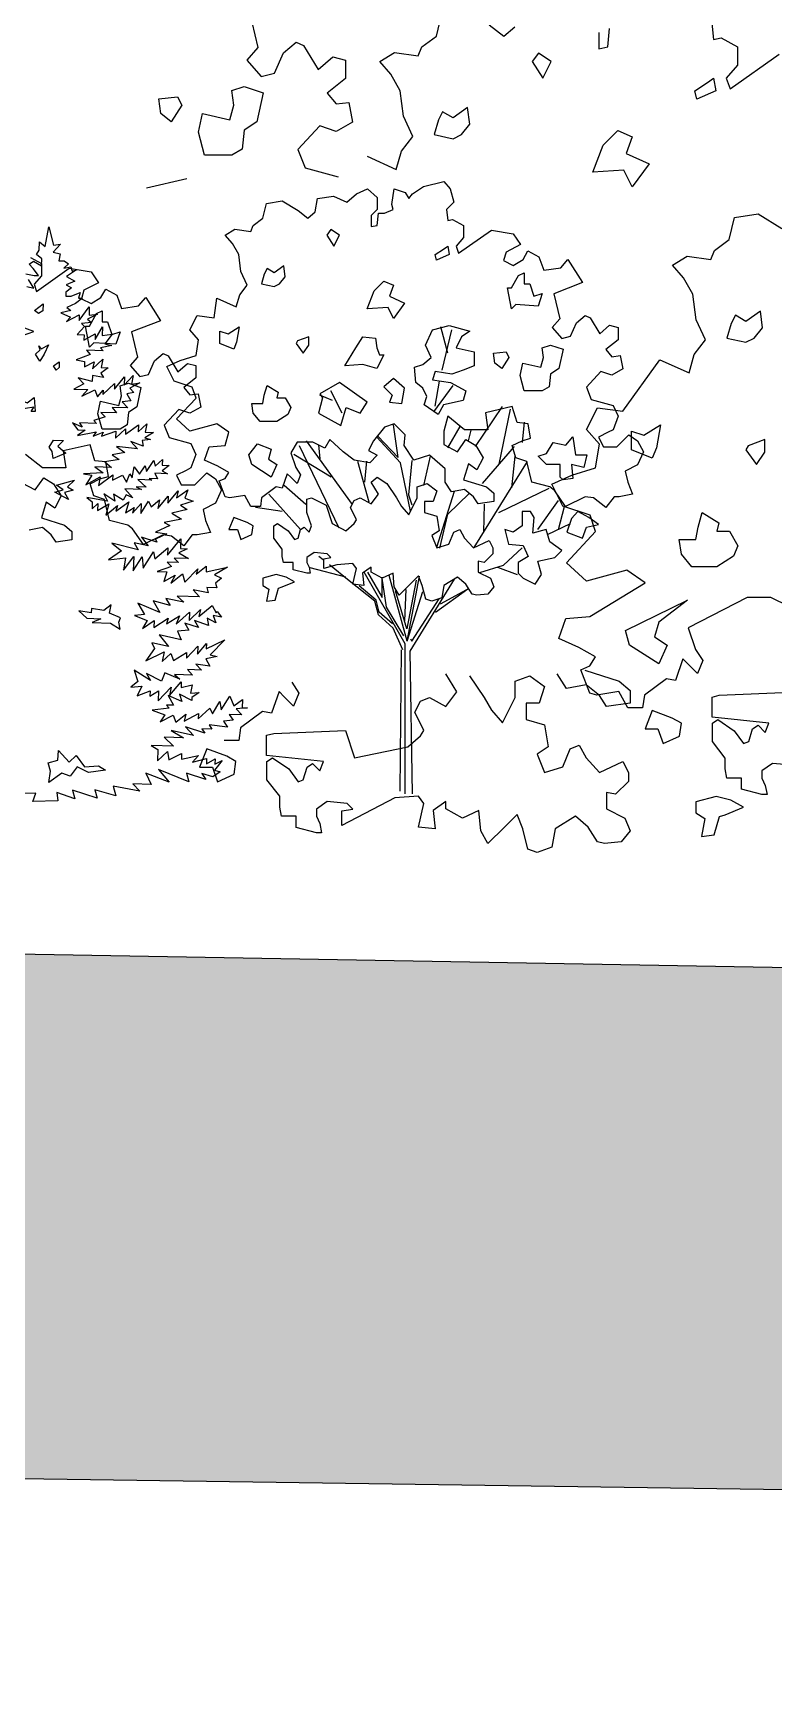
# Model space of a CAD drawing. Header units: inches. Extents: x 11.9 to 85.3, y 21.1 to 37.4.
# Drawn here: x 57.991 to 58.622, y 21.109 to 22.522 of the extents above; entities that cross this region are included whole.
import ezdxf

# ---------------------------------------------------------------- set-up
doc = ezdxf.new("R2010")
doc.units = ezdxf.units.IN
doc.header["$MEASUREMENT"] = 0
doc.layers.add('CAY', color=94, linetype='Continuous')
doc.layers.add('CAY-3', color=61, linetype='Continuous')

# ---------------------------------------------------------------- blocks, each defined once
blk = doc.blocks.new('A$C76451831')
at = {"layer": 'CAY'}
for p, q in [((1850.8, 1624.3), (1867.9, 1552.3)), ((2206.7, 1573.9), (2217.3, 1615.8)), ((2306.9, 1595.1), (2334.7, 1573.9)), ((2334.7, 1573.9), (2355.9, 1591.6)), ((2515.1, 1580.9), (2515.1, 1549.7)), ((2532.2, 1553.2), (2535.7, 1588)), ((2729.7, 1598.1), (2733.2, 1567.4)), ((1867.9, 1552.3), (1846.6, 1528.1)), ((1916.2, 1541.7), (1940.4, 1562.3)), ((1940.4, 1562.3), (1954.5, 1555.8)), ((1954.5, 1555.8), (1982.2, 1510.4)), ((2171.9, 1536.1), (2179, 1553.2)), ((2179, 1553.2), (2206.7, 1573.9)), ((2515.1, 1549.7), (2532.2, 1553.2)), ((2733.2, 1567.4), (2747.4, 1570.3)), ((2747.4, 1570.3), (2778.6, 1553.2)), ((2778.6, 1553.2), (2778.6, 1518.4)), ((1846.6, 1528.1), (1874.3, 1496.9)), ((1899.1, 1503.3), (1916.2, 1541.7)), ((1982.2, 1510.4), (2010, 1534.6)), ((2010, 1534.6), (2034.1, 1528.1)), ((2034.1, 1528.1), (2034.1, 1493.3)), ((2099.4, 1525.5), (2127.1, 1542.6)), ((2120, 1501.3), (2099.4, 1525.5)), ((2127.1, 1542.6), (2171.9, 1536.1)), ((2778.6, 1518.4), (2757.4, 1494.2)), ((2764.5, 1473.6), (2857.6, 1539.7)), ((1874.3, 1496.9), (1899.1, 1503.3)), ((2034.1, 1493.3), (1999.3, 1465.6)), ((2137.7, 1470.1), (2120, 1501.3)), ((2757.4, 1494.2), (2764.5, 1473.6)), ((1999.3, 1465.6), (2016.4, 1445)), ((2144.2, 1421.7), (2137.7, 1470.1)), ((2016.4, 1445), (2040.6, 1447.9)), ((2040.6, 1447.9), (2047.7, 1410.1)), ((2161.9, 1383.3), (2144.2, 1421.7)), ((1985.2, 1403.1), (1943.9, 1358.2)), ((2016.4, 1392.5), (1985.2, 1403.1)), ((2047.7, 1410.1), (2016.4, 1392.5)), ((1943.9, 1358.2), (1957.5, 1323.4)), ((2130.6, 1320.8), (2140.7, 1355.6)), ((2140.7, 1355.6), (2161.9, 1383.3)), ((1957.5, 1323.4), (2020, 1306.3)), ((2075.2, 1345.6), (2130.6, 1320.8)), ((1732.8, 1302.8), (1656.2, 1285.1)), ((2228.3, 971.5), (2215.1, 1021.6)), ((2217.8, 939.8), (2236.3, 1016.3)), ((2204.6, 871.1), (2212.5, 918.7)), ((2009.3, 881.7), (1985.5, 892.2)), ((2027.8, 857.9), (2006.6, 900.2)), ((2201.9, 860.6), (2238.9, 910.7)), ((2281, 794.5), (2332.5, 870.4)), ((2326.2, 761), (2347.8, 865.6)), ((2491.6, 827), (2512.8, 868.3)), ((2512.8, 868.3), (2561.2, 861.8)), ((2134, 774), (2125.3, 835.7)), ((2228.6, 791.9), (2251.7, 832.8)), ((2268, 805.1), (2272.9, 825.9)), ((2370.1, 802.5), (2374.1, 840.9)), ((2516.4, 799.3), (2491.6, 827)), ((2022.3, 639.8), (1946.8, 795.6)), ((2047.7, 684.5), (1960.2, 805.1)), ((1985.8, 770.9), (1983.8, 797.9)), ((2138.7, 763.4), (2093.5, 812.2)), ((2095.8, 814.5), (2134, 774)), ((2294.3, 724.1), (2354.9, 794.5)), ((2509.3, 753.8), (2516.4, 799.3)), ((2007, 736.3), (1936.2, 779.1)), ((2079.1, 689), (2057.9, 766.3)), ((2071.1, 726.8), (2074.5, 766.9)), ((2157.5, 671.8), (2138.7, 763.4)), ((2159.9, 768.1), (2154, 702.8)), ((2182.7, 720.5), (2195.7, 776.4)), ((2278.7, 602.9), (2379.6, 765.8)), ((2350.1, 715.8), (2356.4, 776.4)), ((2426.2, 723.2), (2463.9, 740.3)), ((2463.9, 740.3), (2509.3, 753.8)), ((1948.8, 636.8), (1888.7, 704)), ((1958.8, 684.4), (1917.8, 720.8)), ((2154, 702.8), (2159.9, 684)), ((2207.6, 603.7), (2240.9, 709.9)), ((2228.7, 665.9), (2269.2, 705.2)), ((2325.4, 669), (2421.3, 715.4)), ((2446.8, 681.3), (2426.2, 723.2)), ((1914.2, 671.4), (1863.5, 678.5)), ((2213.4, 601.8), (2228.7, 665.9)), ((2296.7, 631.7), (2297.9, 685.1)), ((2399.3, 636.8), (2438.6, 692.2)), ((2438.6, 636.8), (2450, 680.8)), ((2498.7, 664.2), (2446.8, 681.3)), ((2509.3, 632.9), (2498.7, 664.2)), ((2417.8, 627.7), (2461.8, 648.6)), ((2334.4, 569.5), (2369.4, 602.2)), ((1991.5, 579.5), (1983.4, 586)), ((2041.2, 539.6), (2003.7, 569.7)), ((2289.6, 555.4), (2334.4, 569.5)), ((2034.5, 546.7), (1966.9, 564.4)), ((2089.9, 500.7), (2041.2, 539.6)), ((2147.3, 419.7), (2069.9, 556)), ((2075.8, 556.2), (2104.1, 507.8)), ((2102.9, 544.4), (2111.2, 489.7)), ((2104.1, 507.8), (2104.1, 546.7)), ((2151.6, 424.8), (2117.3, 549.9)), ((2168.2, 540.8), (2150.5, 448.4)), ((2151.6, 424.8), (2175, 548.1)), ((2156.8, 405.9), (2241.3, 542.4)), ((2323, 565.2), (2360, 551.4)), ((2092.3, 503.1), (2060.4, 530.2)), ((2150.5, 448.4), (2129.2, 520.8)), ((2146.9, 463.7), (2149.3, 523.1)), ((2151.6, 424.8), (2181.2, 519.2)), ((2159.9, 424.8), (2212.2, 505.4)), ((2205.1, 479.9), (2266.8, 524.3)), ((2214.5, 496), (2264.5, 523.1)), ((2096.6, 475.1), (2089.9, 500.7)), ((2098.2, 480.3), (2092.3, 503.1)), ((2124.5, 449.6), (2096.6, 475.1)), ((2123.3, 457.8), (2098.2, 480.3)), ((2111.2, 489.7), (2144.6, 435.4)), ((2143, 408.3), (2124.5, 449.6)), ((2147.3, 135.4), (2147.3, 419.7)), ((2157.5, 429.5), (2159.9, 424.8)), ((2138.3, 140.1), (2140.6, 408.3)), ((2161.5, 135.4), (2156.8, 405.9))]:
    blk.add_line(p, q, dxfattribs=at)
for points in [[(2424.5, 1525.4), (2400.8, 1541.2), (2388.9, 1525.4), (2408.7, 1493.7)], [(2721.4, 1485.8), (2733.3, 1493.7), (2737.3, 1469.9), (2701.6, 1454.1), (2697.7, 1469.9)], [(1683.5, 1426.7), (1679.6, 1454.5), (1715.2, 1458.4), (1723.1, 1442.6), (1703.3, 1410.9)], [(1754.8, 1391.1), (1762.7, 1426.7), (1814.2, 1414.8), (1822.1, 1442.6), (1818.1, 1470.3), (1841.9, 1478.2), (1877.5, 1466.3), (1865.7, 1410.9), (1841.9, 1395), (1837.9, 1359.4), (1818.1, 1347.5), (1766.7, 1347.5)], [(2270.1, 1406.6), (2266.2, 1438.3), (2238.4, 1418.5), (2218.7, 1430.3), (2210.7, 1414.5), (2202.8, 1386.8), (2238.4, 1378.9), (2254.3, 1386.8)], [(2523.5, 1367), (2551.2, 1394.7), (2578.9, 1382.8), (2567, 1351.1), (2610.6, 1331.3), (2578.9, 1287.8), (2563.1, 1319.5), (2503.7, 1315.5)], [(1914.2, 715.4), (1902.8, 717.8), (1874.9, 696.9), (1872.6, 680.8), (1854.1, 680.8), (1842.7, 701.7), (1814.8, 696.9), (1805.7, 699.3), (1794.3, 729.2), (1805.7, 733.9), (1812.8, 745.3), (1792, 757.1), (1766.4, 768.5), (1775.5, 794.1), (1805.7, 796.4), (1812.8, 821.6), (1789.6, 837.7), (1738.5, 824), (1713.4, 847.2), (1750.3, 886.5), (1743.2, 907.3), (1708.6, 918.7), (1694.9, 946.6), (1720, 958), (1750.3, 967.1), (1755, 997.4), (1738.5, 1015.9), (1752.7, 1043.4), (1784.9, 1039.1), (1789.6, 1076), (1826.6, 1059.5), (1833.2, 1082.7), (1847.4, 1101.2), (1835.6, 1126.7), (1831.3, 1159), (1819.5, 1179.8), (1805.7, 1196), (1824.2, 1207.4), (1854.1, 1203), (1858.8, 1214.4), (1877.3, 1228.2), (1884.3, 1256.1), (1914.2, 1260.8), (1944.1, 1242.4), (1962.6, 1228.2), (1976.7, 1240), (1981, 1265.2), (2011.3, 1269.9), (2036.5, 1258.5), (2054.9, 1274.6), (2075.8, 1283.7), (2094.3, 1267.5), (2094.3, 1244.3), (2082.9, 1232.9), (2082.9, 1212.1), (2094.3, 1214.4), (2096.6, 1237.6), (2108.4, 1237.6), (2124.5, 1244.3), (2122.2, 1253.8), (2126.9, 1283.7), (2147.3, 1277), (2154.4, 1265.2), (2161.5, 1274.6), (2182.3, 1288.4), (2221.2, 1297.8), (2233, 1283.7), (2240.1, 1258.5), (2225.9, 1244.3), (2228.3, 1223.9), (2237.7, 1225.8), (2258.6, 1214.4), (2258.6, 1191.2), (2244.4, 1175.1), (2249.1, 1161.4), (2311.2, 1205.4), (2352.9, 1198.3), (2366.7, 1177.9), (2339.1, 1163.7), (2334.4, 1147.6), (2352.9, 1138.5), (2371.4, 1149.9), (2380.4, 1166.1), (2401.2, 1154.7), (2410.7, 1129.1), (2442.9, 1133.8), (2456.7, 1149.9), (2484.6, 1105.9), (2429.6, 1084.7), (2441, 1036.7), (2426.8, 1020.6), (2445.3, 999.7), (2461.8, 1004.1), (2473.2, 1029.6), (2489.3, 1043.4), (2498.7, 1039.1), (2517.2, 1008.8), (2535.7, 1024.9), (2551.8, 1020.6), (2551.8, 997.4), (2528.6, 978.9), (2540, 965.1), (2556.1, 967.1), (2560.8, 941.9), (2540, 930.1), (2519.2, 937.2), (2491.7, 907.3), (2500.7, 884.1), (2542.4, 872.7), (2551.8, 851.9), (2542.4, 826.3), (2533.3, 821.6), (2514.8, 812.5), (2523.9, 794.1), (2549.4, 794.1), (2572.6, 816.9), (2588.7, 805.5), (2600.1, 784.6), (2588.7, 759.5), (2565.6, 747.7), (2570.3, 726.8), (2579.3, 704), (2554.2, 699.3), (2544.7, 699.3), (2528.6, 678.5), (2505.4, 696.9), (2489.3, 699.3), (2452.3, 680.8), (2431.5, 710.7), (2422.5, 717.8), (2387.9, 726.8), (2378.5, 766.1), (2357.6, 773.2), (2350.9, 796.4), (2369.4, 805.5), (2385.5, 810.2), (2380.8, 837.7), (2360, 840.1), (2350.9, 870.4), (2299.8, 858.6), (2304.6, 826.3), (2260.5, 826.3), (2228.3, 851.9), (2221.2, 824), (2221.2, 798.4), (2246.8, 784.6), (2262.9, 807.8), (2281.4, 796.4), (2295.5, 773.2), (2283.7, 750), (2267.6, 761.4), (2258.6, 731.5), (2302.2, 717.8), (2316, 706), (2316, 689.9), (2286.1, 685.5), (2277, 699.3), (2260.5, 713.1), (2235.4, 708.3), (2223.6, 726.8), (2223.6, 752.4), (2193.7, 777.9), (2163.8, 768.5), (2145.4, 796.4), (2147.3, 816.9), (2126.9, 837.7), (2108.4, 831), (2087.6, 805.5), (2078.1, 787), (2094.3, 777.9), (2080.5, 763.8), (2050.6, 768.5), (2029.8, 784.6), (2004.2, 807.8), (1995.2, 791.7), (1972, 803.1), (1942.1, 803.1), (1930.3, 782.3), (1939.8, 754.7), (1948.8, 741), (1942.1, 724.5), (1930.3, 736.3), (1923.7, 742.9)], [(2022.5, 1195.9), (2006.6, 1206.4), (1998.7, 1195.9), (2011.9, 1174.8)], [(2220.4, 1169.5), (2228.3, 1174.8), (2231, 1158.9), (2207.2, 1148.4), (2204.6, 1158.9)], [(1919.5, 1116.7), (1916.9, 1137.8), (1898.4, 1124.6), (1885.2, 1132.5), (1880, 1122), (1874.7, 1103.5), (1898.4, 1098.2), (1909, 1103.5)], [(2088.5, 1090.3), (2106.9, 1108.8), (2125.4, 1100.8), (2117.5, 1079.7), (2146.5, 1066.5), (2125.4, 1037.5), (2114.9, 1058.6), (2075.3, 1055.9)], [(2362.9, 1119.3), (2373.5, 1124.6), (2373.5, 1103.5), (2384.1, 1103.5), (2392, 1079.7), (2407.8, 1085), (2399.9, 1061.2), (2357.7, 1063.9), (2349.7, 1055.9), (2341.8, 1095.6), (2349.7, 1095.6)], [(1443.6, 1052.7), (1459.9, 1065.3), (1459.5, 1052.2), (1451.1, 1047)], [(1795.5, 989.9), (1795.5, 1013.7), (1811.3, 1008.4), (1832.5, 1021.6), (1827.2, 992.6), (1821.9, 979.4)], [(2209.9, 855.3), (2183.5, 873.8), (2188.8, 889.6), (2180.8, 905.5), (2167.6, 916), (2165, 945.1), (2180.8, 950.3), (2196.7, 963.5), (2186.1, 987.3), (2199.3, 1016.3), (2231, 1024.3), (2270.6, 1013.7), (2254.7, 1003.1), (2244.2, 982), (2278.5, 974.1), (2278.5, 947.7), (2257.4, 939.8), (2236.3, 931.9), (2204.6, 937.1), (2199.3, 921.3), (2233.6, 916), (2262.7, 900.2), (2257.4, 881.7), (2220.4, 873.8)], [(1445.7, 970.1), (1454.1, 978), (1451.7, 985.8), (1456.9, 980.2), (1470.4, 987.9), (1462, 969.6), (1453.4, 956.7)], [(1943.3, 995.2), (1940.7, 989.9), (1953.9, 971.5), (1964.4, 987.3), (1964.4, 1003.1)], [(2054.1, 982), (2067.3, 1003.1), (2091.1, 1000.5), (2093.7, 982), (2099, 968.8), (2106.9, 968.8), (2093.7, 942.4), (2067.3, 950.3), (2033, 947.7)], [(2365.6, 929.2), (2370.9, 953), (2405.2, 945.1), (2410.4, 963.5), (2407.8, 982), (2423.6, 987.3), (2447.4, 979.4), (2439.5, 942.4), (2423.6, 931.9), (2421, 908.1), (2407.8, 900.2), (2373.5, 900.2)], [(2318.1, 953), (2315.4, 971.5), (2339.2, 974.1), (2344.5, 963.5), (2331.3, 942.4)], [(2062.1, 857.9), (2075.3, 879), (2022.5, 916), (1985.5, 894.9), (1990.8, 887), (1982.9, 857.9), (2025.1, 834.2), (2035.7, 868.5)], [(2141.2, 876.4), (2146.5, 905.5), (2125.4, 923.9), (2106.9, 908.1), (2122.8, 892.2), (2117.5, 879)], [(1444.6, 860.9), (1436.9, 861.2), (1442.2, 869.2), (1426.3, 867), (1404.8, 862.3), (1405.2, 873.2), (1416.4, 883.2), (1429.3, 877.3), (1442.8, 887.7)], [(1903.7, 887), (1919.5, 887), (1930.1, 868.5), (1924.8, 855.3), (1903.7, 842.1), (1872, 842.1), (1858.8, 857.9), (1856.2, 876.4), (1877.3, 876.4), (1880, 892.2), (1885.2, 910.7), (1906.4, 897.5)], [(2577.1, 788.1), (2577.1, 823.8), (2600.8, 815.8), (2632.5, 835.6), (2624.6, 792.1), (2616.7, 772.3)], [(1476.9, 785.4), (1471.7, 793.3), (1479.9, 806.6), (1498.9, 806), (1487.6, 795.5), (1503, 781.8), (1478.7, 771.8)], [(1856.2, 760.2), (1850.9, 778.7), (1866.8, 799.8), (1893.2, 789.3), (1887.9, 770.8), (1903.7, 760.2), (1893.2, 736.5)], [(2415.7, 781.4), (2428.9, 802.5), (2452.7, 797.2), (2465.9, 813), (2471.2, 778.7), (2492.3, 778.7), (2487, 755), (2463.2, 760.2), (2465.9, 733.8), (2447.4, 731.2), (2442.1, 736.5), (2442.1, 760.2), (2415.7, 760.2), (2399.9, 776.1)], [(1485.1, 721.2), (1519.8, 730.4), (1506.2, 717.8), (1516.9, 712), (1500.4, 707.1), (1508.1, 693.7), (1481.9, 707.7), (1497.9, 712.6)], [(1999.5, 590.8), (1974.4, 593.1), (1960.6, 583.7), (1960.6, 574.6), (1964.9, 565.2), (1967.3, 553.8), (1960.6, 553.8), (1935.1, 560.5), (1935.1, 574.6), (1916.6, 574.6), (1914.2, 586), (1914.2, 599.8), (1898.1, 620.6), (1898.1, 643.8), (1905.2, 648.6), (1925.6, 634.4), (1937.4, 618.3), (1944.1, 620.6), (1948.8, 636.8), (1955.9, 641.5), (1964.9, 632), (1969.6, 643.8), (1960.6, 669), (1960.6, 694.6), (1969.6, 696.9), (1997.6, 683.2), (2009, 648.6), (2034.5, 634.4), (2050.6, 648.6), (2054.9, 655.2), (2043.5, 678.5), (2050.6, 692.2), (2062, 696.9), (2082.9, 685.5), (2096.6, 704), (2082.9, 726.8), (2094.3, 736.3), (2112.7, 724.5), (2131.2, 696.9), (2140.6, 680.8), (2154.4, 664.7), (2170.5, 696.9), (2170.5, 717.8), (2189, 724.5), (2207.5, 710.7), (2200.8, 689.9), (2184.3, 689.9), (2184.3, 669), (2207.5, 662.3), (2212.2, 634.4), (2198.4, 625.4), (2207.5, 602.2), (2230.7, 609.2), (2240.1, 632), (2251.5, 636.8), (2260.5, 620.6), (2277, 602.2), (2306.9, 615.9), (2314, 602.2), (2314, 590.8), (2297.5, 574.6), (2286.1, 576.6), (2286.1, 556.2), (2309.3, 544.4), (2316, 528.2), (2304.6, 514.5), (2283.7, 512.1), (2274.7, 514.5), (2262.9, 533), (2246.8, 546.7), (2221.2, 530.6), (2216.9, 507.4), (2198.4, 500.7), (2186.6, 505), (2179.9, 530.6), (2172.9, 549.1), (2156.8, 533), (2135.9, 512.1), (2126.9, 528.2), (2124.5, 553.8), (2103.7, 544.4), (2082.9, 556.2), (2082.9, 565.2), (2066.7, 553.8), (2069.1, 530.6), (2048.3, 533), (2054.9, 562.8), (2048.3, 572.3), (2018, 569.9), (1992.8, 562.8), (1992.8, 581.3), (2006.6, 583.7)], [(2392.2, 660), (2385.5, 671.4), (2369.4, 671.4), (2369.4, 643.8), (2352.9, 632), (2336.8, 636.8), (2343.9, 609.2), (2371.4, 606.9), (2380.8, 586), (2362.3, 574.6), (2362.3, 553.8), (2371.4, 544.4), (2394.6, 533), (2406.4, 551.4), (2399.3, 576.6), (2431.5, 583.7), (2445.3, 597.4), (2422.5, 613.6), (2415.4, 636.8), (2389.8, 630.1)], [(2475.5, 671.4), (2463.7, 657.6), (2454.7, 632), (2484.6, 620.6), (2491.7, 641.5), (2514.8, 646.2), (2496.4, 660)], [(1603.8, 461), (1606.8, 469), (1585.8, 477.9), (1589, 493.7), (1575.1, 483.3), (1551.6, 486.8), (1551.4, 479.1), (1527.5, 482.7), (1542.8, 468.5), (1569.5, 467.6), (1553, 460.5), (1587.8, 459.2), (1606, 447.7)], [(1809, 206.5), (1770.6, 220.7), (1757.1, 185.9), (1781.3, 185.9), (1791.3, 158.2), (1822.5, 172.3), (1826.1, 196.5)], [(1474.2, 178.1), (1469.4, 194.1), (1488.1, 198.9), (1488.8, 217.4), (1509.3, 195.4), (1522.9, 208.1), (1538.4, 186.2), (1564.8, 188), (1578.1, 179.9), (1545.8, 175.6), (1524.8, 186.7), (1511.1, 168.6), (1495.4, 174.6), (1470.8, 156.9)]]:
    blk.add_lwpolyline(points, close=True, dxfattribs=at)
for points in [[(1420.7, 1005.5), (1442.2, 1012.9), (1418.5, 1021.8)], [(1428.9, 1098.6), (1442.4, 1095.4), (1432.1, 1111.6)], [(1427, 1122.6), (1443.2, 1119.4), (1450.9, 1119.1), (1441, 1132.6), (1433.1, 1141), (1441.4, 1146.2), (1457, 1137.5), (1457.5, 1150.6), (1447.3, 1159.1), (1452.6, 1167.1), (1453.1, 1182.9), (1463.7, 1174.4), (1470.5, 1211.8), (1479.7, 1176.6), (1492.9, 1178.8), (1479.2, 1163.4), (1492.2, 1160.3), (1489.5, 1147.2), (1499.9, 1146.8), (1507.9, 1141.1), (1499.4, 1133.3), (1512.7, 1135.5), (1515.1, 1127.3), (1523.3, 1129.7), (1504.3, 1117.2), (1519.9, 1108.5), (1503.8, 1101.4), (1514, 1095.6), (1503.3, 1087.8), (1503, 1080.1), (1513.4, 1079.7), (1530, 1086.9), (1526.9, 1076.5), (1534.6, 1076.3), (1521.1, 1065.9), (1505, 1058.7), (1512.5, 1053), (1493.8, 1048.2), (1512, 1039.9), (1504.1, 1032), (1528.5, 1044.3), (1528.1, 1033.9), (1547.6, 1060), (1547.1, 1043.7), (1563, 1045.8), (1544.1, 1036.1), (1551.6, 1030.3), (1532.9, 1028.3), (1538.2, 1022.7), (1524.5, 1007.3), (1537.6, 1006.8), (1537.3, 996.4), (1559, 1008.8), (1558.6, 997.9), (1572.6, 1021.5), (1572, 1005.6), (1591.1, 1007.7), (1576.9, 989.6), (1590.4, 986.4), (1568.9, 981.7), (1573.7, 976.1), (1542, 977.2), (1549.5, 969.2), (1522.8, 959.3), (1538.6, 956), (1538.2, 945.6), (1557.1, 955.4), (1554, 942.3), (1573.2, 960.2), (1569.9, 944.5), (1583.5, 944), (1569.5, 933.6), (1574.7, 925.7), (1553.5, 929.2), (1553.1, 918.3), (1526.6, 924.7), (1537.1, 913.4), (1518.2, 903.7), (1544.9, 902.7), (1533.5, 890), (1558, 902.3), (1563, 889), (1573.8, 901.7), (1573.5, 893.6), (1595.6, 914.1), (1595.2, 903.7), (1614.6, 927.1), (1614, 910.8), (1631, 929.2), (1627.7, 913), (1643.6, 915.2), (1624.7, 905.4), (1632.1, 897), (1618.9, 894.7), (1626.6, 881.3), (1610.2, 879.2), (1620.7, 867.9), (1591.3, 868.9), (1599.1, 858.2), (1569.6, 859.3), (1577.5, 850.8), (1556, 843.9), (1561.2, 838.3), (1529.1, 839.4), (1534.2, 831), (1515.9, 839.8), (1525.9, 826.3), (1539.5, 825.9), (1525.5, 815.5), (1560.6, 822.4), (1554.9, 814.4), (1573.8, 821.9), (1570.8, 813.9), (1597.8, 823.8), (1597.4, 810.2), (1616.6, 828.2), (1616.2, 817.7), (1640.9, 835.5), (1640.4, 822.3), (1656.8, 837.6), (1653.5, 821.9), (1669.8, 821.3), (1653.1, 811), (1663.9, 807.9), (1648, 805.8), (1649.9, 795.3), (1626.6, 803.8), (1639.3, 790.2), (1599.5, 794.3), (1615, 782.9), (1590.8, 778.7), (1604.1, 770.1), (1577.2, 765.6), (1590, 754.7), (1558.3, 755.8), (1573.8, 744.4), (1536.6, 743), (1552.3, 740.2), (1540.8, 721.6), (1568.1, 736.9), (1564.8, 720.7), (1592.2, 741.1), (1591.9, 730.6), (1610.8, 740.4), (1618.5, 727), (1624.5, 742.7), (1629.2, 734.8), (1632.6, 756), (1643, 742), (1654, 757.9), (1656.3, 747), (1670.2, 767.8), (1672.6, 757.3), (1686.6, 770), (1686.2, 759.1), (1699.3, 758.6), (1685.9, 748.7), (1696.1, 742.9), (1672.1, 743.7), (1677.2, 733.1), (1661.3, 733.7), (1666.6, 730.8), (1639.9, 731.7), (1655.3, 717.6), (1636.8, 718.2), (1647, 712.9), (1615.3, 714), (1630.6, 697.1), (1617.6, 703), (1611.9, 692.8), (1593.7, 703.8), (1595.9, 690.6), (1575.1, 704.5), (1582.3, 691.1), (1542.7, 697.9), (1553.3, 689.4), (1552.8, 676.3), (1563.6, 686.3), (1563.1, 673.2), (1584.9, 685.6), (1579.1, 664.5), (1601.1, 682.3), (1598, 672), (1622.6, 689.7), (1616.4, 668.6), (1632.6, 678.5), (1629.6, 668.1), (1646.1, 686.1), (1645.4, 667.6), (1659.8, 691.1), (1664.9, 680), (1681.2, 693.1), (1677.9, 676.9), (1697.3, 700.2), (1696.8, 687.1), (1716.2, 710.4), (1713, 696.9), (1734.9, 712.5), (1729.3, 696.4), (1745, 690.8), (1720.7, 683.5), (1733.6, 674.9), (1704.3, 668.2), (1722.5, 656.7), (1690.1, 650.1), (1700.8, 644.3), (1673.6, 631.7), (1694.8, 628.7), (1673.2, 618.6), (1675.7, 613), (1646.5, 622.2), (1659.6, 605.9), (1633, 611.8), (1640.7, 598.4), (1590.4, 611), (1608.5, 596.8), (1583.9, 579.1), (1616.2, 583.4), (1612.6, 559.5), (1632.1, 585.5), (1631.2, 558.8), (1648, 585), (1649.9, 563.6), (1669.6, 594.7), (1671.9, 581.4), (1696.6, 601.9), (1696.1, 588.3), (1721.2, 619.6), (1720.6, 601), (1733.7, 600.6), (1717.6, 593), (1735.8, 581.9), (1709.1, 582.8), (1716.9, 574.4), (1695.7, 575.2), (1703.5, 566.7), (1676.5, 557.2), (1695, 556.6), (1688.9, 538.2), (1710.7, 550.6), (1702.4, 535), (1724.3, 552.8), (1728.8, 536.8), (1753.7, 562.3), (1750.6, 551.9), (1769.7, 567.1), (1769.3, 556.7), (1810, 565.7), (1785.4, 550.7), (1798.4, 544.8), (1787.6, 534.8), (1790, 526.5), (1771, 527.2), (1773.4, 516.7), (1744.6, 522.7), (1757.2, 509.1), (1714.7, 510.6), (1727.4, 499.2), (1693.2, 505.9), (1700.9, 492.5), (1669.1, 501.3), (1681.4, 479.5), (1639.5, 497.3), (1652.3, 475.6), (1633.6, 473.5), (1657.4, 464.5), (1648.7, 449), (1670.5, 464.1), (1670, 450.9), (1697.4, 468.6), (1694.3, 457.8), (1718.8, 473.3), (1712.8, 457.1), (1737.7, 480.3), (1737.1, 464.5), (1759.1, 485), (1755.9, 472), (1780.7, 492.4), (1788.3, 478.5), (1790.7, 481.2), (1798.5, 470.5), (1782.7, 473.7), (1787.7, 460), (1771.7, 468.7), (1773.9, 455), (1747.5, 464.1), (1755.2, 450.7), (1728.8, 459.3), (1736.5, 445.9), (1715.1, 443.9), (1722.2, 427.8), (1680, 437), (1698.2, 415), (1666.3, 421.6), (1671.3, 411), (1654.7, 387.5), (1689.7, 404.9), (1686.3, 386.4), (1702.7, 401.7), (1707.7, 388.4), (1732.3, 403.4), (1731.9, 392.6), (1754, 415.8), (1753.4, 400), (1770, 420.7), (1769.7, 410.3), (1805.2, 427.6), (1777.4, 399.1), (1790.4, 396), (1769, 391.3), (1776.7, 377.8), (1750.1, 381.5), (1760.6, 370.2), (1733.8, 371.2), (1743.9, 360.4), (1709.5, 361.6), (1719.6, 353.1), (1691, 365), (1685, 349.3), (1656.1, 363.5), (1663.8, 350.1), (1632.7, 369.7), (1639.7, 348.2), (1626.2, 337.8), (1647.6, 339.7), (1638.8, 321.5), (1663.1, 331), (1662.7, 320.6), (1679, 330.5), (1678.3, 311.9), (1703.2, 337.8), (1700, 322), (1722.2, 348), (1721.8, 337.1), (1743.2, 341.8), (1740, 326.1), (1756.3, 327.8), (1742.4, 317.8), (1742.2, 312.4), (1718.6, 324.1), (1723.6, 310.3), (1697.2, 322.1), (1707.5, 303.2), (1694.3, 303.7), (1699.1, 298), (1667.2, 293.7), (1691, 285.2), (1682.3, 271.9), (1706.8, 284.6), (1711.8, 270.9), (1730.9, 286.1), (1727.7, 273), (1755, 287.9), (1754.6, 277.5), (1776.6, 298.1), (1781.7, 287), (1795.6, 310.5), (1797.8, 294.6), (1814.6, 320.8), (1822.1, 301.9), (1838.4, 314.5), (1837.8, 298.6), (1848.2, 298.3), (1826.8, 296.3), (1837.3, 285.1), (1813.3, 285.9), (1821.1, 275.2), (1802.5, 273.1), (1809.8, 262), (1775.5, 265.9), (1780.6, 258), (1761.6, 258.7), (1766.8, 250.4), (1730.1, 262.5), (1745.3, 245.7), (1703.1, 255.3), (1726.6, 241.3), (1689.5, 242.6), (1707.5, 225.7), (1664.9, 227.2), (1677.8, 219), (1677, 197.7), (1696.2, 215.6), (1698.4, 199.7), (1722.9, 212), (1722.5, 201.1), (1754.9, 208.2), (1743.6, 195.4), (1770.5, 202.2), (1770.2, 191.8), (1786.4, 201.6), (1786, 191.2), (1799.9, 198.4), (1785.6, 180.3), (1796.4, 177.2), (1782.5, 167.3), (1761.4, 173.5), (1769.1, 162.3), (1732.4, 174.5), (1736.8, 158), (1679.2, 181.3), (1699.6, 157), (1654.9, 174.5), (1665, 152.8), (1630.2, 154), (1643.3, 140), (1592.9, 149.9), (1597.7, 131.1), (1558.2, 142.9), (1562.6, 126.9), (1515.6, 142.2), (1520, 125.7), (1486, 137.8), (1488.1, 121.8), (1440.1, 120.8), (1446.1, 136.4), (1358.1, 134.1)], [(1484.5, 939.3), (1479.8, 947.6), (1490.5, 955.4), (1490.1, 944.5), (1484.5, 939.3)]]:
    blk.add_lwpolyline(points, dxfattribs=at)
at = {"layer": 'CAY-3'}
for p, q in [((2762.6, 1187.4), (2773.2, 1229.3)), ((2773.2, 1229.3), (2818.1, 1236.4)), ((2818.1, 1236.4), (2862.9, 1208.6)), ((2727.8, 1149.6), (2734.9, 1166.8)), ((2734.9, 1166.8), (2762.6, 1187.4)), ((2655.3, 1139), (2683, 1156.1)), ((2676, 1114.8), (2655.3, 1139)), ((2683, 1156.1), (2727.8, 1149.6)), ((2693.6, 1083.6), (2676, 1114.8)), ((2700.1, 1035.2), (2693.6, 1083.6)), ((2717.8, 996.9), (2700.1, 1035.2)), ((2696.6, 969.1), (2717.8, 996.9)), ((2561.2, 861.8), (2631.1, 959.1)), ((2631.1, 959.1), (2686.6, 934.3)), ((2686.6, 934.3), (2696.6, 969.1)), ((2453.9, 573.9), (2509.3, 632.9)), ((2491.6, 539.1), (2453.9, 573.9)), ((2568.3, 559.8), (2491.6, 539.1)), ((2498.1, 471.6), (2603, 535.6)), ((2603, 535.6), (2568.3, 559.8)), ((2797, 507.9), (2685, 450.4)), ((2841.8, 507.9), (2797, 507.9)), ((2876.6, 490.8), (2841.8, 507.9)), ((2439.1, 429.8), (2452.7, 468.1)), ((2452.7, 468.1), (2498.1, 471.6)), ((2685, 450.4), (2699.2, 409.1)), ((2477.5, 412.7), (2439.1, 429.8)), ((2508.7, 395), (2477.5, 412.7)), ((2498.1, 377.9), (2508.7, 395)), ((2675.1, 391.3), (2660.8, 350.1)), ((2685, 381.4), (2675.1, 391.3)), ((2702.7, 363.7), (2685, 381.4)), ((2699.2, 409.1), (2712.7, 388.5)), ((2712.7, 388.5), (2702.7, 363.7)), ((1932.1, 347.2), (1945.6, 326.5)), ((2245.7, 328.6), (2225, 362.9)), ((2269.8, 359.3), (2297.6, 318)), ((2356.5, 349.3), (2384.2, 359.3)), ((2356.5, 318), (2356.5, 349.3)), ((2384.2, 359.3), (2411.9, 338.7)), ((2453.8, 335.1), (2436.1, 362.9)), ((2481, 370.8), (2498.1, 377.9)), ((2498.1, 326), (2481, 370.8)), ((2488.6, 369.9), (2554, 349.3)), ((2554, 349.3), (2574.7, 331.6)), ((2643.7, 353.7), (2601.9, 322.4)), ((2660.8, 350.1), (2643.7, 353.7)), ((1908, 329.4), (1893.8, 288.2)), ((1917.9, 319.4), (1908, 329.4)), ((1935.6, 301.8), (1917.9, 319.4)), ((1945.6, 326.5), (1935.6, 301.8)), ((2176.7, 310.9), (2193.8, 318)), ((2193.8, 318), (2225, 300.9)), ((2225, 300.9), (2245.7, 328.6)), ((2297.6, 318), (2311.7, 293.8)), ((2332.3, 269.7), (2356.5, 318)), ((2411.9, 338.7), (2401.9, 307.4)), ((2491.5, 342.2), (2453.8, 335.1)), ((2516.3, 321.6), (2491.5, 342.2)), ((2511.7, 322.4), (2498.1, 326)), ((2553.5, 329.5), (2511.7, 322.4)), ((2529.9, 300.9), (2516.3, 321.6)), ((2570.6, 298.2), (2553.5, 329.5)), ((2574.7, 331.6), (2574.7, 307.4)), ((2601.9, 322.4), (2598.3, 298.2)), ((2730.4, 318.9), (2744, 322.4)), ((2730.4, 280.5), (2730.4, 318.9)), ((2744, 322.4), (2880.2, 328)), ((1876.7, 291.7), (1834.8, 260.5)), ((1893.8, 288.2), (1876.7, 291.7)), ((2166.1, 290.3), (2176.7, 310.9)), ((2183.2, 255.5), (2166.1, 290.3)), ((2311.7, 293.8), (2332.3, 269.7)), ((2377.2, 307.4), (2377.2, 276.1)), ((2401.9, 307.4), (2377.2, 307.4)), ((2574.7, 307.4), (2529.9, 300.9)), ((2598.3, 298.2), (2570.6, 298.2)), ((1834.8, 260.5), (1831.3, 236.3)), ((1898, 249.9), (2034.2, 255.5)), ((2034.2, 255.5), (2051.3, 203.6)), ((2176.7, 245.5), (2183.2, 255.5)), ((2377.2, 276.1), (2411.9, 266.1)), ((2411.9, 266.1), (2419, 224.2)), ((2838.3, 269), (2730.4, 280.5)), ((2731, 269), (2741.6, 276)), ((2731, 234.2), (2731, 269)), ((2741.6, 276), (2772.3, 254.8)), ((2772.3, 254.8), (2790, 230.6)), ((2800, 234.2), (2807.1, 258.3)), ((2807.1, 258.3), (2817.7, 265.4)), ((2817.7, 265.4), (2831.2, 251.3)), ((2831.2, 251.3), (2838.3, 269)), ((1831.3, 236.3), (1803.5, 236.3)), ((1884.4, 246.4), (1898, 249.9)), ((1884.4, 208.1), (1884.4, 246.4)), ((2051.3, 203.6), (2152.5, 224.2)), ((2152.5, 224.2), (2176.7, 245.5)), ((2419, 224.2), (2398.4, 210.7)), ((2446.7, 186.5), (2460.9, 220.7)), ((2460.9, 220.7), (2478, 227.8)), ((2478, 227.8), (2491.5, 203.6)), ((2755.2, 202.9), (2731, 234.2)), ((2790, 230.6), (2800, 234.2)), ((1992.3, 196.5), (1884.4, 208.1)), ((1885, 196.5), (1895.6, 203.6)), ((1885, 161.7), (1885, 196.5)), ((1895.6, 203.6), (1926.3, 182.3)), ((1961.1, 185.9), (1971.7, 193)), ((1971.7, 193), (1985.3, 178.8)), ((1985.3, 178.8), (1992.3, 196.5)), ((2398.4, 210.7), (2411.9, 175.9)), ((2491.5, 203.6), (2516.3, 175.9)), ((2516.3, 175.9), (2561.1, 196.5)), ((2561.1, 196.5), (2571.7, 175.9)), ((2755.2, 182.3), (2755.2, 202.9)), ((2845.4, 192.9), (2824.7, 178.7)), ((2883.1, 189.3), (2845.4, 192.9)), ((1909.2, 130.4), (1885, 161.7)), ((1926.3, 182.3), (1944, 158.2)), ((1944, 158.2), (1954, 161.7)), ((1954, 161.7), (1961.1, 185.9)), ((2411.9, 175.9), (2446.7, 186.5)), ((2571.7, 158.8), (2547, 134.6)), ((2571.7, 175.9), (2571.7, 158.8)), ((2758.7, 165.1), (2755.2, 182.3)), ((2786.4, 165.1), (2758.7, 165.1)), ((2786.4, 143.9), (2786.4, 165.1)), ((2824.7, 178.7), (2824.7, 165.1)), ((2824.7, 165.1), (2831.2, 151)), ((1909.2, 109.8), (1909.2, 130.4)), ((2127.7, 127.5), (2027.1, 75)), ((2173.1, 131), (2127.7, 127.5)), ((2183.2, 116.9), (2173.1, 131)), ((2529.9, 137.5), (2529.9, 106.9)), ((2547, 134.6), (2529.9, 137.5)), ((2824.7, 133.9), (2786.4, 143.9)), ((2834.8, 133.9), (2824.7, 133.9)), ((2831.2, 151), (2834.8, 133.9)), ((1912.7, 92.7), (1909.2, 109.8)), ((1999.4, 120.4), (1978.8, 106.3)), ((1978.8, 106.3), (1978.8, 92.7)), ((2037.1, 116.9), (1999.4, 120.4)), ((2027.1, 102.7), (2047.8, 106.3)), ((2027.1, 75), (2027.1, 102.7)), ((2047.8, 106.3), (2037.1, 116.9)), ((2173.1, 72.1), (2183.2, 116.9)), ((2225, 120.4), (2200.9, 103.3)), ((2200.9, 103.3), (2204.4, 68.5)), ((2225, 106.9), (2225, 120.4)), ((2256.3, 89.2), (2225, 106.9)), ((2287.5, 103.3), (2256.3, 89.2)), ((2291.1, 65), (2287.5, 103.3)), ((2360.1, 96.2), (2335.9, 72.1)), ((2370.7, 68.5), (2360.1, 96.2)), ((2529.9, 106.9), (2564.7, 89.2)), ((1940.4, 92.7), (1912.7, 92.7)), ((1940.4, 71.5), (1940.4, 92.7)), ((1978.8, 61.4), (1940.4, 71.5)), ((1978.8, 92.7), (1985.3, 78.5)), ((1985.3, 78.5), (1988.8, 61.4)), ((2204.4, 68.5), (2173.1, 72.1)), ((2304.6, 40.8), (2291.1, 65)), ((2335.9, 72.1), (2304.6, 40.8)), ((2380.7, 30.2), (2370.7, 68.5)), ((2432.6, 68.5), (2426.1, 33.7)), ((2470.9, 92.7), (2432.6, 68.5)), ((2495.1, 72.1), (2470.9, 92.7)), ((2512.8, 44.3), (2495.1, 72.1)), ((2574.7, 65), (2557.6, 44.3)), ((2564.7, 89.2), (2574.7, 65)), ((1988.8, 61.4), (1978.8, 61.4)), ((2426.1, 33.7), (2398.4, 23.7)), ((2526.3, 40.8), (2512.8, 44.3)), ((2557.6, 44.3), (2526.3, 40.8)), ((2398.4, 23.7), (2380.7, 30.2))]:
    blk.add_line(p, q, dxfattribs=at)
for points in [[(6586.8, 1153.4), (6607.6, 1142), (6607.6, 1118.8), (6593.5, 1102.7), (6598.2, 1088.9), (6660.3, 1132.9), (6702, 1125.9), (6715.7, 1105.4), (6688.2, 1091.2), (6683.5, 1075.1), (6702, 1066.1), (6720.4, 1077.5), (6729.5, 1093.6), (6750.3, 1082.2), (6759.7, 1056.6), (6792, 1061.4), (6805.7, 1077.5), (6833.6, 1033.4), (6778.6, 1012.2), (6790, 964.2), (6775.9, 948.1), (6794.3, 927.3), (6810.8, 931.6), (6822.2, 957.2), (6838.4, 970.9), (6847.8, 966.6), (6866.3, 936.3), (6884.7, 952.4), (6900.9, 948.1), (6900.9, 924.9), (6877.7, 906.4), (6889.1, 892.7), (6905.2, 894.6), (6909.9, 869.5), (6889.1, 857.7), (6868.2, 864.7), (6840.7, 834.9), (6849.8, 811.7), (6891.4, 800.2), (6900.9, 779.4), (6891.4, 753.8), (6882.4, 749.1), (6863.9, 740.1), (6872.9, 721.6), (6898.5, 721.6), (6921.7, 744.4), (6937.8, 733), (6949.2, 712.2), (6937.8, 687), (6914.6, 675.2), (6919.3, 654.4), (6928.4, 631.5), (6903.2, 626.8), (6893.8, 626.8), (6877.7, 606), (6854.5, 624.5), (6838.4, 626.8), (6801.4, 608.3), (6780.6, 638.2), (6771.5, 645.3), (6736.9, 654.4), (6727.5, 693.7), (6706.7, 700.8), (6700, 724), (6718.5, 733), (6734.6, 737.7), (6729.9, 765.3), (6709, 767.6), (6700, 797.9), (6648.9, 786.1), (6653.6, 753.8), (6609.6, 753.8), (6577.4, 779.4)], [(6570.3, 725.9), (6595.8, 712.2), (6611.9, 735.4), (6630.4, 724), (6644.6, 700.8), (6632.8, 677.6), (6616.7, 689), (6607.6, 659.1), (6651.2, 645.3), (6665, 633.5), (6665, 617.4), (6635.1, 613.1), (6626.1, 626.8), (6609.6, 640.6), (6584.4, 635.9)]]:
    blk.add_lwpolyline(points, dxfattribs=at)
for points in [[(2826, 1020.1), (2822.1, 1051.8), (2794.4, 1032), (2774.6, 1043.9), (2766.7, 1028), (2758.7, 1000.3), (2794.4, 992.4), (2810.2, 1000.3)], [(6712, 1046.9), (6722.6, 1052.1), (6722.6, 1031), (6733.1, 1031), (6741, 1007.2), (6756.9, 1012.5), (6748.9, 988.8), (6706.7, 991.4), (6698.8, 983.5), (6690.9, 1023.1), (6698.8, 1023.1)], [(6714.6, 856.8), (6719.9, 880.5), (6754.2, 872.6), (6759.5, 891.1), (6756.9, 909.6), (6772.7, 914.8), (6796.5, 906.9), (6788.5, 870), (6772.7, 859.4), (6770.1, 835.6), (6756.9, 827.7), (6722.6, 827.7)], [(2798.8, 796), (2794.8, 788.1), (2814.6, 760.4), (2830.5, 784.1), (2830.5, 807.9)], [(2739.4, 633.6), (2763.2, 633.6), (2779, 605.9), (2771.1, 586.1), (2739.4, 566.3), (2691.9, 566.3), (2672.1, 590.1), (2668.1, 617.8), (2699.8, 617.8), (2703.8, 641.6), (2711.7, 669.3), (2743.4, 649.5)], [(1847.4, 650.5), (1821.8, 660), (1812.8, 636.8), (1828.9, 636.8), (1835.6, 618.3), (1856.4, 627.7), (1858.8, 643.8)], [(1921.3, 546.7), (1902.8, 551.4), (1877.3, 544.4), (1877.3, 530.6), (1888.7, 523.5), (1884.3, 500.7), (1900.5, 502.7), (1907.1, 525.9), (1914.2, 528.2), (1937.4, 537.7)], [(2573.8, 417.4), (2565.9, 445.1), (2684, 503), (2629.2, 460.9), (2621.3, 433.2), (2645.1, 417.4), (2629.2, 381.7)], [(2654.9, 279), (2616.6, 293.2), (2603, 258.3), (2627.2, 258.3), (2637.2, 230.6), (2668.5, 244.8), (2672, 269)], [(2765.8, 123.3), (2738.1, 130.3), (2699.7, 119.7), (2699.7, 99.1), (2716.8, 88.5), (2710.4, 54.3), (2734.5, 57.2), (2744.6, 92), (2755.2, 95.5), (2790, 109.7)]]:
    blk.add_lwpolyline(points, close=True, dxfattribs=at)

msp = doc.modelspace()

# ---------------------------------------------------------------- hatches: boundary and pattern name
at = {"true_color": 0x000000}
h = msp.add_hatch(color=18, dxfattribs=at)
h.dxf.hatch_style = 1
h.paths.add_polyline_path([(70.5198, 21.5465), (69.2436, 22.3819), (69.2436, 24.0633), (69.1166, 24.0633), (69.1166, 22.2596), (70.2537, 21.5191), (12.4966, 22.5475), (12.4966, 21.9488), (70.5198, 21.1086)])

# ---------------------------------------------------------------- linework, layer by layer
msp.add_lwpolyline([(12.4966, 22.5475), (70.2537, 21.5191), (69.1166, 22.2596), (69.1166, 24.0633), (67.0614, 24.0633), (69.2436, 24.0633), (69.2436, 22.3819), (70.5198, 21.5465), (70.5198, 21.1086), (12.4966, 21.9488)], close=True)

# ---------------------------------------------------------------- block references
at = {"layer": 'CAY', "xscale": 0.0004489089019145984, "yscale": 0.0004489089019145984, "zscale": 0.0004489089019145984}
for p in [(55.0315, 21.8133), (57.3437, 21.8133)]:
    msp.add_blockref('A$C76451831', p, dxfattribs=at)

doc.saveas('drawing.dxf')
